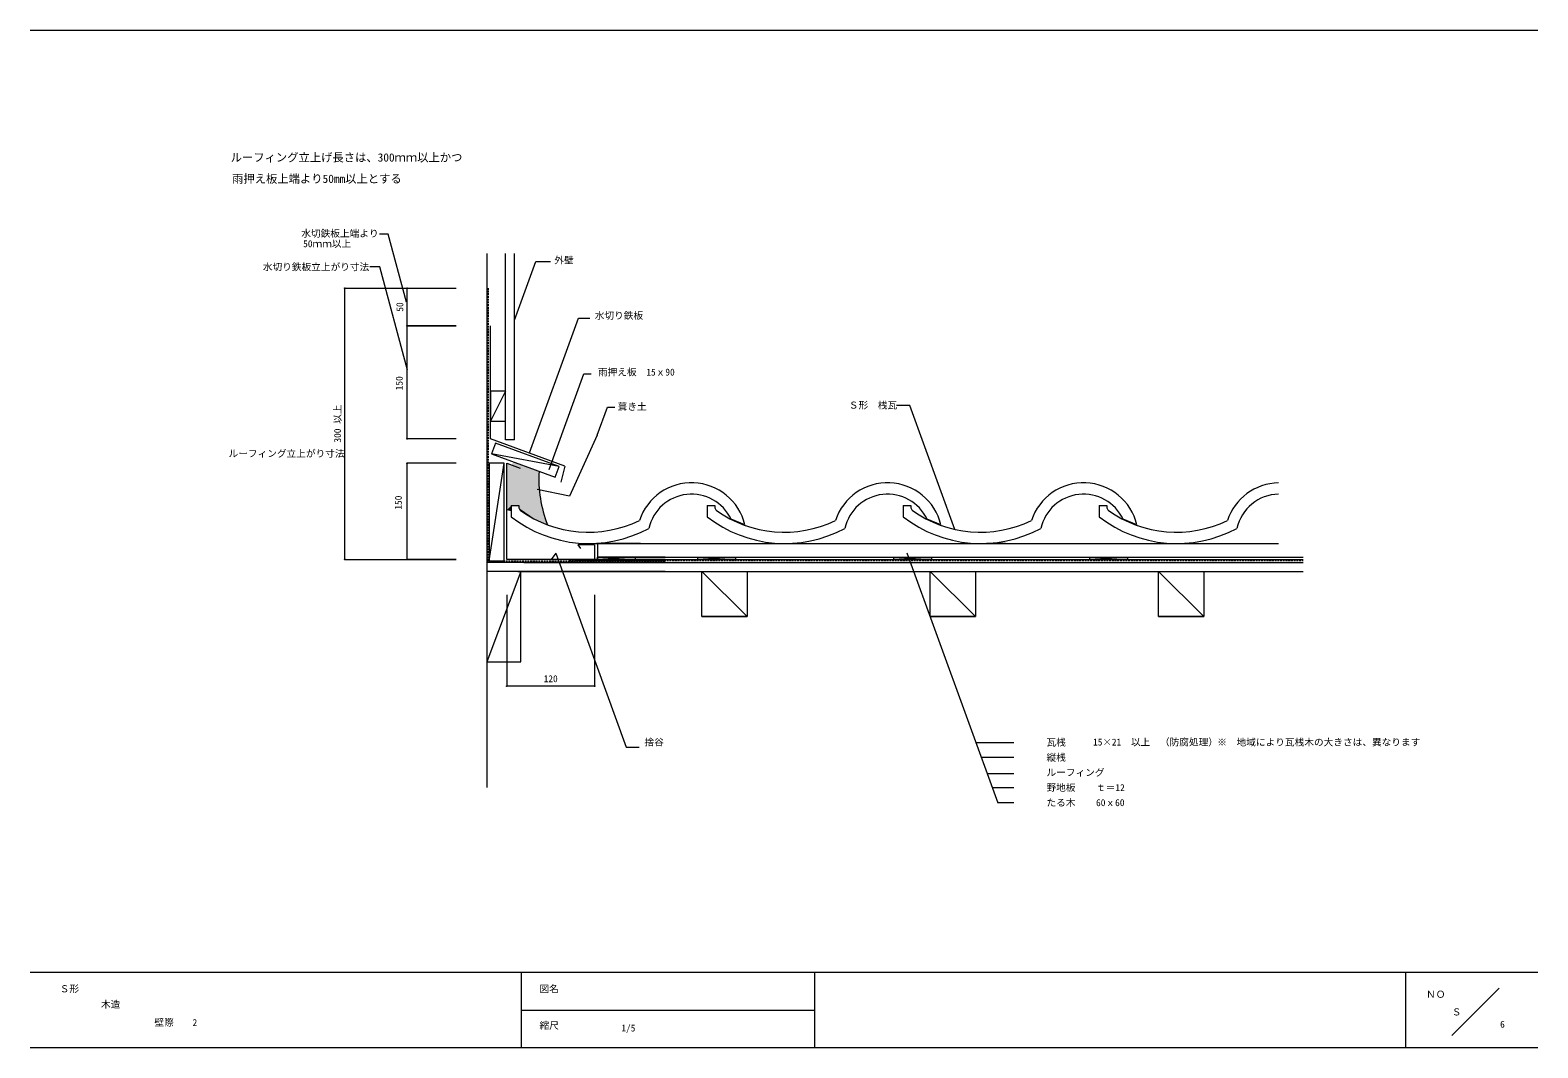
# Model space of a CAD drawing. Units: millimetres, scale not verified. Extents: x -1008 to 992, y -668 to 682.
import ezdxf
from ezdxf.enums import TextEntityAlignment as Align

# ---------------------------------------------------------------- set-up
doc = ezdxf.new("R2010")
doc.units = ezdxf.units.MM
doc.header["$LTSCALE"] = 2
doc.header["$PDMODE"] = 32
doc.header["$PDSIZE"] = 1
doc.linetypes.add('DASHED1', pattern=[1.8, 1.2, -0.6])
for name, color, linetype, lineweight in [('0-1', 7, 'Continuous', 18), ('0-2', 7, 'Continuous', 18), ('0-4_下地', 7, 'Continuous', 18), ('0-5', 7, 'Continuous', 18), ('0-6', 7, 'Continuous', 18), ('0-7', 7, 'Continuous', 18), ('1-0', 5, 'Continuous', 18)]:
    doc.layers.add(name, color=color, linetype=linetype, lineweight=lineweight)
doc.layers.add('0-3', color=8, linetype='Continuous')
doc.styles.add('ＭＳ ゴシック', font='')
doc.styles.get('ＭＳ ゴシック').set_extended_font_data('MS Gothic')

msp = doc.modelspace()

# ---------------------------------------------------------------- linework, layer by layer
at = {"layer": '0-1'}
for p, q in [((-369.934, 52.01), (-359.934, 52.01)), ((-369.934, 52.01), (-369.934, 37.01)), ((-359.934, 52.01), (-359.934, 48.797)), ((-109.934, 52.01), (-99.934, 52.01)), ((-109.934, 52.01), (-109.934, 37.01)), ((-99.934, 52.01), (-99.934, 48.797)), ((150.066, 52.01), (160.066, 52.01)), ((150.066, 52.01), (150.066, 37.01)), ((160.066, 52.01), (160.066, 48.797)), ((410.066, 52.01), (420.066, 52.01)), ((410.066, 52.01), (410.066, 37.01)), ((420.066, 52.01), (420.066, 48.797)), ((-59.934, 26.498), (-78.345, 33.775)), ((-59.934, 26.498), (-78.345, 33.775)), ((200.066, 26.498), (181.655, 33.775)), ((460.066, 26.498), (441.655, 33.775)), ((460.066, 26.498), (441.655, 33.775)), ((-266.848, 1.498), (648.08, 1.498)), ((-198.626, 1.498), (-255.343, 1.498)), ((-226.784, 1.498), (-28.893, 1.498)), ((33.216, 1.498), (231.107, 1.498)), ((293.216, 1.498), (491.107, 1.498)), ((-165.947, -19.502), (-284.129, -19.502)), ((-259.389, -19.502), (680.759, -19.502)), ((-165.947, -16.502), (-255.343, -16.502)), ((-255.343, -16.502), (680.759, -16.502)), ((-165.947, -23.502), (-402.161, -23.502)), ((-353.255, -23.502), (680.759, -23.502)), ((-353.255, -35.502), (680.759, -35.502))]:
    msp.add_line(p, q, dxfattribs=at)
for centre, radius, start, end in [((-130.727, 9.12), 72.894, 13.7919, 161.69852), ((129.273, 9.12), 72.894, 13.7919, 161.69852), ((389.273, 9.12), 72.894, 13.7919, 161.69852), ((649.273, 9.12), 72.894, 91.18127, 161.69844), ((-130.727, 9.12), 57.895, 25.20538, 167.51599), ((129.273, 9.12), 57.895, 25.20538, 167.51599), ((389.273, 9.12), 57.895, 25.20538, 167.51599), ((649.273, 9.12), 57.895, 91.18127, 167.51599), ((-350.129, 52.575), 10.508, 201.07587, 223.8392), ((-267.591, 172.01), 155.491, 234.57967, 295.79265), ((-90.129, 52.575), 10.508, 201.07587, 223.8392), ((-7.59, 172.01), 155.491, 234.57967, 295.79265), ((169.871, 52.575), 10.508, 201.07587, 223.8392), ((252.41, 172.01), 155.491, 234.57967, 295.79265), ((429.871, 52.575), 10.508, 201.07587, 223.8392), ((512.409, 172.01), 155.491, 234.57967, 295.79265), ((-266.848, 168.874), 167.376, 231.98312, 298.39507), ((-6.848, 168.874), 167.376, 231.98312, 298.39507), ((253.152, 168.874), 167.376, 231.98312, 298.39507), ((513.152, 168.874), 167.376, 231.98312, 298.39507)]:
    msp.add_arc(centre, radius, start, end, dxfattribs=at)
at = {"layer": '0-2'}
for p, q in [((-230.603, 1.498), (-255.343, 1.498)), ((-230.603, -16.502), (-255.343, -16.502)), ((-255.343, -16.502), (-205.343, -19.502)), ((-230.603, -19.502), (-255.343, -19.502)), ((-122.255, -16.502), (-72.255, -19.502)), ((137.745, -16.502), (187.745, -19.502)), ((397.745, -16.502), (447.745, -19.502)), ((-353.031, -35.502), (-381.427, -35.502)), ((-324.469, -23.502), (-361.343, -23.502)), ((-324.469, -35.502), (-361.343, -35.502)), ((-361.343, -35.502), (-301.343, -35.502)), ((-117.129, -35.502), (-57.129, -95.502)), ((185.871, -35.502), (245.871, -95.502)), ((488.871, -35.502), (548.871, -95.502)), ((-117.129, -95.502), (-57.129, -95.502)), ((185.871, -95.502), (245.871, -95.502)), ((488.871, -95.502), (548.871, -95.502))]:
    msp.add_line(p, q, dxfattribs=at)
at = {"layer": '0-2', "color": 3, "linetype": 'DASHED1'}
msp.add_line((-293.176, -21.179), (680.759, -21.179), dxfattribs=at)
at = {"layer": '0-2'}
for points in [[(-255.343, -19.502), (-255.343, -16.502), (-205.343, -16.502), (-205.343, -19.502)], [(-122.255, -19.502), (-122.255, -16.502), (-72.255, -16.502), (-72.255, -19.502)], [(137.745, -19.502), (137.745, -16.502), (187.745, -16.502), (187.745, -19.502)], [(397.745, -19.502), (397.745, -16.502), (447.745, -16.502), (447.745, -19.502)], [(-117.129, -95.502), (-117.129, -35.502), (-57.129, -35.502), (-57.129, -95.502)], [(185.871, -95.502), (185.871, -35.502), (245.871, -35.502), (245.871, -95.502)], [(488.871, -95.502), (488.871, -35.502), (548.871, -35.502), (548.871, -95.502)]]:
    msp.add_lwpolyline(points, close=True, dxfattribs=at)
at = {"layer": '0-3'}
for points in [[(-369.512, 105.559), (-375.925, 107.905), (-375.925, 45.747)], [(-369.512, 105.559), (-375.925, 45.747), (-369.934, 52.01)], [(-369.512, 105.559), (-369.934, 52.01), (-359.934, 52.01)], [(-333.102, 97.376), (-367.069, 109.802), (-369.512, 105.559)], [(-359.934, 52.01), (-333.102, 97.376), (-369.512, 105.559)], [(-359.934, 52.01), (-333.187, 96.909), (-333.102, 97.376)], [(-359.934, 52.01), (-359.934, 48.797), (-333.187, 96.909)], [(-333.292, 93.79), (-333.187, 96.909), (-359.934, 48.797)], [(-359.934, 48.797), (-333.354, 90.134), (-333.292, 93.79)], [(-359.934, 48.797), (-333.386, 85.478), (-333.354, 90.134)], [(-359.934, 48.797), (-333.323, 81.229), (-333.386, 85.478)], [(-359.934, 48.797), (-333.073, 77.042), (-333.323, 81.229)], [(-333.292, 93.79), (-333.102, 97.376), (-333.187, 96.909)], [(-359.934, 48.797), (-332.757, 72.786), (-333.073, 77.042)], [(-359.934, 48.797), (-332.417, 69.605), (-332.757, 72.786)], [(-359.934, 48.797), (-332.073, 66.324), (-332.417, 69.605)], [(-359.934, 48.797), (-331.573, 62.762), (-332.073, 66.324)], [(-359.934, 48.797), (-330.792, 58.044), (-331.573, 62.762)], [(-375.925, 45.747), (-369.934, 44.372), (-369.934, 52.01)], [(-359.934, 48.797), (-329.949, 53.575), (-330.792, 58.044)], [(-359.934, 48.797), (-328.667, 47.888), (-329.949, 53.575)], [(-359.934, 48.797), (-359.348, 47.53), (-358.511, 46.222)], [(-359.934, 48.797), (-358.511, 46.222), (-357.939, 45.569)], [(-359.934, 48.797), (-357.939, 45.569), (-357.708, 45.297)], [(-359.934, 48.797), (-357.708, 45.297), (-355.671, 43.832)], [(-359.934, 48.797), (-355.671, 43.832), (-352.342, 41.688)], [(-359.934, 48.797), (-352.342, 41.688), (-349.176, 39.666)], [(-359.934, 48.797), (-349.176, 39.666), (-345.316, 37.378)], [(-359.934, 48.797), (-345.316, 37.378), (-341.046, 34.911)], [(-359.934, 48.797), (-341.046, 34.911), (-336.528, 32.67)], [(-359.934, 48.797), (-336.528, 32.67), (-332.841, 30.898)], [(-359.934, 48.797), (-332.841, 30.898), (-327.347, 28.477)], [(-359.934, 48.797), (-327.347, 28.477), (-321.832, 26.287)], [(-359.934, 48.797), (-321.832, 26.287), (-324.491, 33.429)], [(-359.934, 48.797), (-324.491, 33.429), (-326.335, 39.212)], [(-359.934, 48.797), (-326.335, 39.212), (-328.667, 47.888)]]:
    msp.add_solid(points, dxfattribs=at)
at = {"layer": '0-4_下地'}
for p, q in [((-234.169, 1.498), (-255.343, 1.498)), ((-234.169, 1.498), (-194.105, 1.498)), ((285.831, 1.498), (260.611, 1.498)), ((285.831, 1.498), (325.895, 1.498))]:
    msp.add_line(p, q, dxfattribs=at)
at = {"layer": '0-5'}
for p, q in [((-402.161, 386.028), (-402.161, -322.314)), ((158.597, 184.614), (141.123, 184.614)), ((218.409, 20.282), (158.597, 184.614)), ((-390.811, 134.46), (-395.965, 120.373)), ((-306.289, 103.54), (-395.965, 120.373)), ((-395.965, 120.373), (-311.443, 89.453)), ((-255.343, 1.498), (-255.343, -8.563)), ((-259.389, -19.502), (-234.129, -19.502)), ((-255.343, -8.563), (-255.343, -19.502)), ((-255.343, -16.502), (-255.343, -19.502)), ((-234.129, -16.502), (-255.343, -16.502)), ((154.647, -10.759), (275.437, -342.624)), ((-399.289, -21.287), (-379.289, -21.287)), ((296.586, -262.723), (246.355, -262.723)), ((296.586, -282.201), (253.445, -282.201)), ((296.586, -304.065), (261.402, -304.065)), ((296.586, -322.748), (268.202, -322.748)), ((296.586, -342.624), (275.437, -342.624))]:
    msp.add_line(p, q, dxfattribs=at)
at = {"layer": '0-5', "color": 3, "linetype": 'DASHED1'}
for p, q in [((-399.892, -21.757), (-399.892, 340.25)), ((-165.947, -21.757), (-402.161, -21.757))]:
    msp.add_line(p, q, dxfattribs=at)
at = {"layer": '0-5', "color": 3}
for p, q in [((-375.925, 107.905), (-358.035, 101.36)), ((-375.925, -19.502), (-375.925, 107.905)), ((-299.007, 104.202), (-304.197, 82.972)), ((-259.289, -19.502), (-375.925, -19.502)), ((-259.289, -0.132), (-281.684, -0.132)), ((-281.684, -0.132), (-277.924, -4.904)), ((-259.289, -0.132), (-259.289, -19.502))]:
    msp.add_line(p, q, dxfattribs=at)
msp.add_lwpolyline([(-299.007, 104.202), (-397.547, 140.25), (-397.547, 207.043)], dxfattribs=at)
at = {"layer": '0-5'}
for points in [[(-311.443, 89.453), (-306.289, 103.54), (-390.811, 134.46)], [(-379.289, -21.287), (-379.289, 107.905), (-399.289, 107.905), (-399.289, -21.287), (-379.289, 107.905)]]:
    msp.add_lwpolyline(points, dxfattribs=at)
at = {"layer": '0-6'}
for p, q in [((-377.547, 138.983), (-377.547, 386.028)), ((-365.547, 138.983), (-365.547, 386.028)), ((-377.547, 203.621), (-397.547, 163.621)), ((-365.547, 138.983), (-377.547, 138.983)), ((-357.161, -35.502), (-402.161, -155.502))]:
    msp.add_line(p, q, dxfattribs=at)
for points in [[(-377.547, 163.621), (-377.547, 203.621), (-397.547, 203.621), (-397.547, 163.621)], [(-357.161, -155.502), (-357.161, -35.502), (-402.161, -35.502), (-402.161, -155.502)]]:
    msp.add_lwpolyline(points, close=True, dxfattribs=at)
msp.add_arc((-166.05, 87.421), 167.348, 176.5896, 201.42666, dxfattribs=at)
at = {"layer": '0-7'}
for p, q in [((-533.025, 411.83), (-544.711, 411.83)), ((-508.83, 321.534), (-533.025, 411.83)), ((-544.327, 368.74), (-557.449, 368.74)), ((-507.533, 231.426), (-544.327, 368.74)), ((-365.547, 297.914), (-337.257, 375.64)), ((-337.257, 375.64), (-317.839, 375.64)), ((-590.615, 340.25), (-442.821, 340.25)), ((-590.615, -19.502), (-590.615, 340.25)), ((-507.958, 340.25), (-442.821, 340.25)), ((-507.958, 290.25), (-507.958, 340.25)), ((-507.958, 140.25), (-507.958, 290.25)), ((-442.821, 290.25), (-507.958, 290.25)), ((-507.958, 290.25), (-442.821, 290.25)), ((-319.73, 99.558), (-273.553, 226.431)), ((-273.553, 226.431), (-264.008, 226.431)), ((-255.736, 145.268), (-242.264, 182.282)), ((-242.264, 182.282), (-232.335, 182.282)), ((-442.821, 140.25), (-507.958, 140.25)), ((-255.736, 145.268), (-292.794, 64.262)), ((-507.958, -19.502), (-507.958, 107.905)), ((-442.821, 107.905), (-507.958, 107.905)), ((-292.794, 64.262), (-335.402, 73.351)), ((-255.343, 1.498), (-255.343, -19.502)), ((-590.615, -19.502), (-442.821, -19.502)), ((-442.821, -19.502), (-507.958, -19.502)), ((-310.811, -11.51), (-316.843, -19.502)), ((-310.811, -11.51), (-217.285, -268.471)), ((-375.925, -66.717), (-375.925, -187.681)), ((-259.289, -66.717), (-259.289, -187.681)), ((-259.289, -187.681), (-375.925, -187.681)), ((-217.285, -268.471), (-200.247, -268.471))]:
    msp.add_line(p, q, dxfattribs=at)
at = {"layer": '0-7', "color": 3}
for p, q in [((-397.547, 207.043), (-397.547, 290.2)), ((-284.129, -19.502), (-259.389, -19.502))]:
    msp.add_line(p, q, dxfattribs=at)
at = {"layer": '0-7'}
msp.add_lwpolyline([(-345.85, 121.76), (-280.862, 300.316), (-265.675, 300.316)], dxfattribs=at)
for p in [(-590.615, 340.25), (-507.958, 340.25), (-507.958, 290.25), (-507.958, 140.25), (-507.958, 107.905), (-590.615, -19.502), (-507.958, -19.502), (-375.925, -187.681), (-259.289, -187.681)]:
    msp.add_point(p, dxfattribs=at)
at = {"layer": '1-0'}
for p, q in [((-1008.108, 682.5), (991.892, 682.5)), ((991.892, -567.5), (-1008.108, -567.5)), ((-356.757, -567.5), (-356.757, -667.5)), ((32.432, -567.5), (32.432, -667.5)), ((816.892, -667.5), (816.892, -567.5)), ((940.541, -588.446), (877.703, -651.284)), ((-356.757, -617.5), (32.432, -617.5)), ((991.892, -667.5), (-1008.108, -667.5))]:
    msp.add_line(p, q, dxfattribs=at)
at = {"layer": '1-0', "color": 7}
msp.add_line((-165.947, -35.502), (-402.161, -35.502), dxfattribs=at)

# ---------------------------------------------------------------- texts
at = {"layer": '0-5', "style": 'ＭＳ ゴシック'}
for s, p in [('Ｓ形\u3000桟瓦', (77.873, 177.64)), ('瓦桟\u3000', (340.101, -269.6)), ('野地板', (340.101, -329.6)), ('ｔ＝12', (405.842, -329.6)), ('たる木', (340.101, -349.6))]:
    msp.add_text(s, height=9.164, dxfattribs=at).set_placement(p, align=Align.BOTTOM_LEFT)
at = {"layer": '0-7', "style": 'ＭＳ ゴシック'}
for s, height, p in [('ルーフィング立上げ長さは、300ｍｍ以上かつ', 11, (-742.161, 504.799)), ('雨押え板上端より50mm以上とする', 11, (-740.228, 476.564)), ('水切鉄板上端より', 9.164, (-648.424, 405.5)), ('50ｍｍ以上', 9.164, (-645.99, 391.866)), ('外壁', 9.164, (-312.786, 369.992)), ('水切り鉄板立上がり寸法', 9.164, (-699.417, 361.077)), ('水切り鉄板', 9.164, (-259.147, 296.596)), ('雨押え板\u300015ｘ90', 9.164, (-254.964, 221.549)), ('葺き土', 9.164, (-228.781, 175.69)), ('ルーフィング立上がり寸法', 9.164, (-744.919, 113.562)), ('120', 9.164, (-326.982, -185.181)), ('捨谷', 9.164, (-193.23, -269.443)), ('15×21\u3000以上\u3000（防腐処理）', 9.164, (401.888, -269.212)), ('※\u3000地域により瓦桟木の大きさは、異なります', 9.164, (566.592, -269.415)), ('縦桟', 9.164, (340.101, -289.6)), ('ルーフィング', 9.164, (340.101, -309.6)), ('60ｘ60', 9.164, (405.842, -349.6)), ('壁際', 9.164, (-843.282, -641.199)), ('2', 9.164, (-792.677, -641.199)), ('1/5', 9.164, (-223.943, -648.537)), ('6', 9.164, (941.86, -643.47))]:
    msp.add_text(s, height=height, dxfattribs=at).set_placement(p, align=Align.BOTTOM_LEFT)
for s, p in [('50', (-510.458, 309)), ('150', (-511.242, 204.732)), ('300 以上', (-593.115, 135.374)), ('150', (-512.385, 46.373))]:
    msp.add_text(s, height=9.164, rotation=90, dxfattribs=at).set_placement(p, align=Align.BOTTOM_LEFT)
at = {"layer": '1-0', "color": 7, "style": 'ＭＳ ゴシック'}
for s, p in [('Ｓ形', (-968.919, -596.554)), ('図名', (-332.432, -596.554)), ('ＮＯ', (843.619, -603.848)), ('木造', (-914.111, -617.118)), ('Ｓ', (877.726, -627.253)), ('縮尺', (-332.432, -645.203))]:
    msp.add_text(s, height=9.164, dxfattribs=at).set_placement(p, align=Align.BOTTOM_LEFT)

doc.saveas('drawing.dxf')
